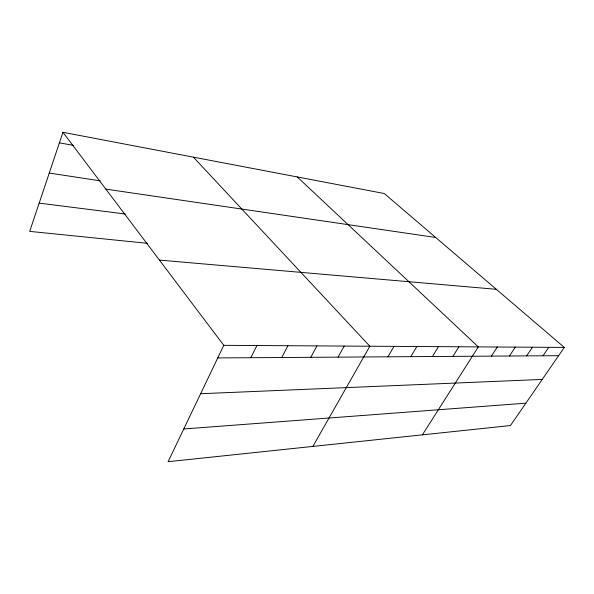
<?xml version="1.0" encoding="UTF-8"?>
<svg xmlns="http://www.w3.org/2000/svg" width="594" height="594" viewBox="0 0 594 594"><rect width="100%" height="100%" fill="white"/><g stroke="black" fill="none" stroke-linecap="round" stroke-linejoin="round"><path stroke-width="0.89" d="M62.934 132.299L223.782 345.329L168.102 461.701L510.461 425.549L564.3 347.416L384.259 193.518L62.934 132.299L29.7 231.378L147.616 243.34M250.831 357.707L256.905 345.53M281.786 357.506L287.89 345.723M310.803 357.313L316.921 345.901M338.075 357.135L344.193 346.064M312.867 446.413L369.847 346.228L193.399 157.158M387.941 356.808L394.03 346.369M410.803 356.66L416.869 346.51M432.432 356.511L438.461 346.644M452.925 356.378L458.917 346.77M422.393 434.853L478.319 346.889L297.275 176.945M491.387 356.125L497.297 347.007M509.452 356.006L515.31 347.111M526.633 355.895L532.439 347.215M542.998 355.784L548.752 347.319M183.761 428.965L525.883 403.17M200.631 393.718L542.24 379.425M217.753 357.93L558.605 355.687M223.782 345.329L564.3 347.416M159.43 260.105L496.302 289.293M39.174 203.126L125.304 214.003M105.836 189.122L435.677 237.474M49.265 173.04L100.223 180.851M59.393 142.842L73.708 145.426"/></g></svg>
